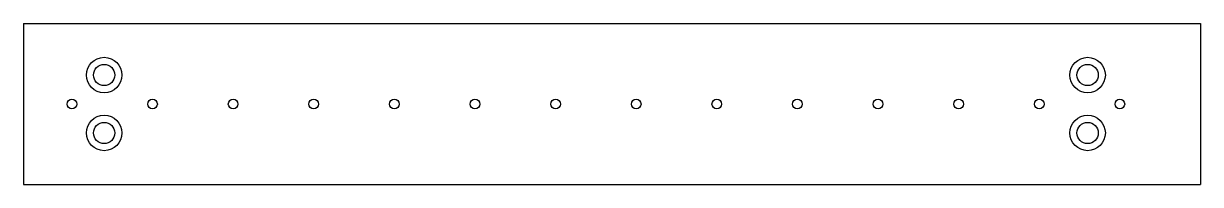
# Model space of a CAD drawing. Header units: millimetres. Extents: x 0 to 365, y 0 to 50.
import ezdxf

# ---------------------------------------------------------------- set-up
doc = ezdxf.new("R2010")
doc.units = ezdxf.units.MM
for name, color, linetype in [('SECTION_Z0p010', 7, 'CONTINUOUS'), ('SECTION_Z12p690', 7, 'CONTINUOUS'), ('SECTION_Z2p350', 7, 'CONTINUOUS'), ('SECTION_Z5p450', 7, 'CONTINUOUS'), ('SECTION_Z9p450', 7, 'CONTINUOUS')]:
    doc.layers.add(name, color=color, linetype=linetype)

msp = doc.modelspace()

# ---------------------------------------------------------------- linework, layer by layer
at = {"layer": 'SECTION_Z0p010'}
for p, q in [((0, 50, 0.01), (365, 50, 0.01)), ((0, 50, 0.01), (0, 0, 0.01)), ((365, 50, 0.01), (365, 0, 0.01)), ((0, 0, 0.01), (365, 0, 0.01))]:
    msp.add_line(p, q, dxfattribs=at)
for centre in [(25, 34, 0.01), (330, 34, 0.01), (25, 16, 0.01), (330, 16, 0.01)]:
    msp.add_circle(centre, 3.3, dxfattribs=at)
at = {"layer": 'SECTION_Z12p690'}
for p, q in [((0, 50, 12.69), (365, 50, 12.69)), ((0, 50, 12.69), (0, 0, 12.69)), ((365, 50, 12.69), (365, 0, 12.69)), ((0, 0, 12.69), (365, 0, 12.69))]:
    msp.add_line(p, q, dxfattribs=at)
for centre, radius in [((25, 34, 12.69), 5.5), ((330, 34, 12.69), 5.5), ((15, 25, 12.69), 1.5), ((40, 25, 12.69), 1.5), ((65, 25, 12.69), 1.5), ((90, 25, 12.69), 1.5), ((115, 25, 12.69), 1.5), ((140, 25, 12.69), 1.5), ((165, 25, 12.69), 1.5), ((190, 25, 12.69), 1.5), ((215, 25, 12.69), 1.5), ((240, 25, 12.69), 1.5), ((265, 25, 12.69), 1.5), ((290, 25, 12.69), 1.5), ((315, 25, 12.69), 1.5), ((340, 25, 12.69), 1.5), ((25, 16, 12.69), 5.5), ((330, 16, 12.69), 5.5)]:
    msp.add_circle(centre, radius, dxfattribs=at)
at = {"layer": 'SECTION_Z2p350'}
for p, q in [((0, 50, 2.35), (365, 50, 2.35)), ((0, 50, 2.35), (0, 0, 2.35)), ((365, 50, 2.35), (365, 0, 2.35)), ((0, 0, 2.35), (365, 0, 2.35))]:
    msp.add_line(p, q, dxfattribs=at)
for centre in [(25, 34, 2.35), (330, 34, 2.35), (25, 16, 2.35), (330, 16, 2.35)]:
    msp.add_circle(centre, 3.3, dxfattribs=at)
at = {"layer": 'SECTION_Z5p450'}
for p, q in [((0, 50, 5.45), (365, 50, 5.45)), ((0, 50, 5.45), (0, 0, 5.45)), ((365, 50, 5.45), (365, 0, 5.45)), ((0, 0, 5.45), (365, 0, 5.45))]:
    msp.add_line(p, q, dxfattribs=at)
for centre, radius in [((25, 34, 5.45), 3.3), ((330, 34, 5.45), 3.3), ((15, 25, 5.45), 1.5), ((40, 25, 5.45), 1.5), ((65, 25, 5.45), 1.5), ((90, 25, 5.45), 1.5), ((115, 25, 5.45), 1.5), ((140, 25, 5.45), 1.5), ((165, 25, 5.45), 1.5), ((190, 25, 5.45), 1.5), ((215, 25, 5.45), 1.5), ((240, 25, 5.45), 1.5), ((265, 25, 5.45), 1.5), ((290, 25, 5.45), 1.5), ((315, 25, 5.45), 1.5), ((340, 25, 5.45), 1.5), ((25, 16, 5.45), 3.3), ((330, 16, 5.45), 3.3)]:
    msp.add_circle(centre, radius, dxfattribs=at)
at = {"layer": 'SECTION_Z9p450'}
for p, q in [((0, 50, 9.45), (365, 50, 9.45)), ((0, 50, 9.45), (0, 0, 9.45)), ((365, 50, 9.45), (365, 0, 9.45)), ((0, 0, 9.45), (365, 0, 9.45))]:
    msp.add_line(p, q, dxfattribs=at)
for centre, radius in [((25, 34, 9.45), 5.5), ((330, 34, 9.45), 5.5), ((15, 25, 9.45), 1.5), ((40, 25, 9.45), 1.5), ((65, 25, 9.45), 1.5), ((90, 25, 9.45), 1.5), ((115, 25, 9.45), 1.5), ((140, 25, 9.45), 1.5), ((165, 25, 9.45), 1.5), ((190, 25, 9.45), 1.5), ((215, 25, 9.45), 1.5), ((240, 25, 9.45), 1.5), ((265, 25, 9.45), 1.5), ((290, 25, 9.45), 1.5), ((315, 25, 9.45), 1.5), ((340, 25, 9.45), 1.5), ((25, 16, 9.45), 5.5), ((330, 16, 9.45), 5.5)]:
    msp.add_circle(centre, radius, dxfattribs=at)

doc.saveas('drawing.dxf')
